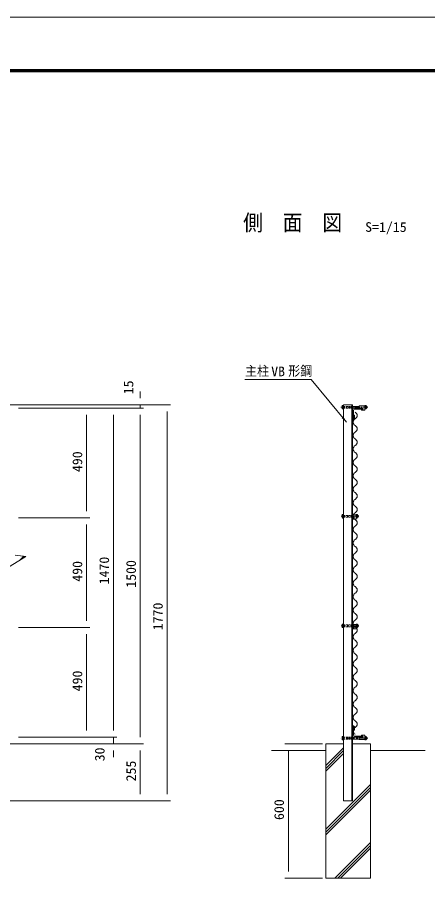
# Model space of a CAD drawing. Units: millimetres, scale not verified. Extents: x -4455 to 4455, y -3150 to 3150.
# Drawn here: x -1088 to 747, y -705 to 3150 of the extents above; entities that cross this region are included whole.
import ezdxf
from ezdxf.enums import TextEntityAlignment as Align

# ---------------------------------------------------------------- set-up
doc = ezdxf.new("R2010")
doc.units = ezdxf.units.MM
doc.header["$LTSCALE"] = 30
for name, pattern in [('USER1', [2, 1.25, -0.25, 0.25, -0.25]), ('USER2', [1.125, 0.75, -0.125, 0.125, -0.125]), ('USER3', [0.375, 0.25, -0.125])]:
    doc.linetypes.add(name, pattern=pattern)
for name, color, linetype, lineweight in [('0-0_6文字', 3, 'Continuous', 9), ('0-1_4基礎', 4, 'Continuous', 18), ('0-2_5寸法', 1, 'Continuous', 18), ('0-4_1部材', 3, 'Continuous', 18), ('0-8_8部品', 3, 'Continuous', 18), ('0-A_2網', 4, 'Continuous', 18), ('0-C_GL', 7, 'Continuous', 9), ('0-F_D-TTL', 7, 'Continuous', 9)]:
    doc.layers.add(name, color=color, linetype=linetype, lineweight=lineweight)
doc.styles.add('ＭＳ ゴシック', font='')
doc.styles.get('ＭＳ ゴシック').set_extended_font_data('MS Gothic')

msp = doc.modelspace()

# ---------------------------------------------------------------- linework, layer by layer
at = {"layer": '0-0_6文字', "color": 7}
msp.add_lwpolyline([(-70.88, 1530.43), (225.69, 1530.43), (383.9, 1340.4)], dxfattribs=at)
msp.add_solid([(385.17, 1338.86), (361.98, 1358.58), (369.98, 1365.25)], dxfattribs=at)
at = {"layer": '0-1_4基礎', "color": 7, "lineweight": 9}
for p, q in [((290.86, -97.32), (370.86, -97.32)), ((290.86, -97.32), (290.86, -697.32)), ((410.86, -97.32), (490.86, -97.32)), ((490.86, -97.32), (490.86, -697.32)), ((290.86, -697.32), (490.86, -697.32))]:
    msp.add_line(p, q, dxfattribs=at)
at = {"layer": '0-1_4基礎'}
for p, q in [((290.86, -194.81), (370.86, -114.81)), ((290.86, -207.31), (370.86, -127.31)), ((290.86, -219.81), (370.86, -139.81)), ((290.86, -479.4), (490.86, -279.4)), ((290.86, -491.9), (490.86, -291.9)), ((290.86, -504.4), (490.86, -304.4)), ((332.26, -697.32), (490.86, -538.71)), ((344.76, -697.32), (490.86, -551.21)), ((357.26, -697.32), (490.86, -563.71))]:
    msp.add_line(p, q, dxfattribs=at)
at = {"layer": '0-2_5寸法'}
for p, q in [((-538.34, 1447.68), (-538.34, 1477.68)), ((-1461.28, 1417.68), (-523.34, 1417.68)), ((-1082.97, 1417.68), (-403.34, 1417.68)), ((-1082.97, 1402.68), (-523.34, 1402.68)), ((-1082.97, 1402.68), (-643.34, 1402.68)), ((-1082.97, 1402.68), (-523.34, 1402.68)), ((-1082.97, 1402.68), (-763.34, 1402.68)), ((-538.34, 1402.68), (-538.34, 1417.68)), ((-778.34, 942.68), (-778.34, 1372.68)), ((-658.34, 1372.68), (-658.34, -37.32)), ((-538.34, 1372.68), (-538.34, 1342.68)), ((-538.34, 1372.68), (-538.34, -67.32)), ((-418.34, -322.32), (-418.34, 1387.68)), ((-1082.97, 912.68), (-763.34, 912.68)), ((-1082.97, 912.68), (-763.34, 912.68)), ((-778.34, 452.68), (-778.34, 882.68)), ((-1082.97, 422.68), (-763.34, 422.68)), ((-1082.97, 422.68), (-763.34, 422.68)), ((-778.34, 392.68), (-778.34, -37.32)), ((-658.34, -37.32), (-658.34, -7.32)), ((-1082.97, -67.32), (-643.34, -67.32)), ((-1082.97, -67.32), (-763.34, -67.32)), ((-1082.97, -67.32), (-643.34, -67.32)), ((-658.34, -97.32), (-658.34, -67.32)), ((-1410.01, -97.32), (-523.34, -97.32)), ((-1082.97, -97.32), (-643.34, -97.32)), ((-1082.97, -97.32), (-523.34, -97.32)), ((275.86, -97.32), (108.7, -97.32)), ((-658.34, -127.32), (-658.34, -157.32)), ((-538.34, -127.32), (-538.34, -322.32)), ((123.7, -127.32), (123.7, -667.32)), ((-1461.28, -352.32), (-523.34, -352.32)), ((-1461.28, -352.32), (-403.34, -352.32)), ((275.86, -697.32), (108.7, -697.32))]:
    msp.add_line(p, q, dxfattribs=at)
at = {"layer": '0-4_1部材', "color": 7, "lineweight": 9}
for p, q in [((370.86, 1417.68), (370.86, -352.32)), ((407.36, 1417.68), (407.36, -352.32)), ((410.86, 1417.68), (410.86, -352.32)), ((410.86, 1357.68), (410.86, 1397.68)), ((414.86, 1360.68), (414.86, 1394.18)), ((419.36, 1398.68), (452.86, 1398.68)), ((410.86, 1354.09), (415.75, 1357.86)), ((410.86, 1357.68), (411.86, 1357.68)), ((410.86, 1349.66), (419.25, 1356.14)), ((415.75, 1371.53), (415.75, 1357.86)), ((419.25, 1371.53), (415.75, 1371.53)), ((419.25, 1371.53), (419.25, 1356.14)), ((410.86, -14.3), (419.25, -20.78)), ((410.86, -18.72), (415.75, -22.49)), ((410.86, -22.32), (410.86, -62.32)), ((410.86, -22.32), (411.86, -22.32)), ((414.86, -25.32), (414.86, -58.82)), ((415.75, -36.16), (415.75, -22.49)), ((419.25, -36.16), (415.75, -36.16)), ((419.25, -36.16), (419.25, -20.78)), ((419.36, -63.32), (452.86, -63.32))]:
    msp.add_line(p, q, dxfattribs=at)
at = {"layer": '0-4_1部材', "color": 4}
for p in [(-1140.06, 684.32), (-1097.97, 746.66)]:
    msp.add_line(p, (-1050.28, 740.03), dxfattribs=at)
at = {"layer": '0-4_1部材', "color": 7, "lineweight": 9}
for points in [[(415.86, 1402.68), (455.86, 1402.68), (455.86, 1401.68)], [(415.86, -67.32), (455.86, -67.32), (455.86, -66.32)]]:
    msp.add_lwpolyline(points, dxfattribs=at)
for centre, radius, start, end in [((415.86, 1397.68), 5, 90, 180), ((419.36, 1394.18), 4.5, 90, 180), ((452.86, 1401.68), 3, 270, 0), ((411.86, 1360.68), 3, 270, 0), ((411.86, -25.32), 3, 0, 90), ((415.86, -62.32), 5, 180, 270), ((419.36, -58.82), 4.5, 180, 270), ((452.86, -66.32), 3, 0, 90)]:
    msp.add_arc(centre, radius, start, end, dxfattribs=at)
at = {"layer": '0-8_8部品', "color": 1, "linetype": 'USER2'}
msp.add_line((479.09, 1407.13), (358.49, 1407.13), dxfattribs=at)
at = {"layer": '0-8_8部品'}
for p, q in [((364.46, 1401.21), (365.57, 1399.29)), ((365.15, 1411.13), (370.86, 1411.13)), ((365.15, 1403.13), (370.86, 1403.13)), ((365.57, 1414.97), (370.86, 1414.97)), ((410.86, 1411.13), (440.67, 1411.13)), ((410.86, 1403.13), (440.67, 1403.13)), ((440.67, 1413.45), (465.67, 1413.45)), ((440.67, 1413.45), (440.67, 1402.95)), ((440.67, 1402.95), (455.42, 1402.95)), ((450.67, 1398.45), (455.42, 1398.45)), ((450.67, 1398.45), (450.67, 1393.45)), ((450.67, 1393.45), (465.67, 1393.45)), ((465.67, 1399.29), (465.67, 1414.97)), ((465.67, 1413.45), (465.67, 1393.45)), ((471.39, 1411.13), (465.67, 1411.13)), ((471.39, 1403.13), (465.67, 1403.13)), ((470.97, 1399.29), (465.67, 1399.29)), ((472.07, 1401.21), (470.97, 1399.29)), ((472.07, 1401.21), (472.07, 1413.05)), ((364.46, 913.9), (364.46, 925.74)), ((370.86, 911.98), (370.86, 927.66)), ((410.86, 926.14), (426.61, 926.14)), ((426.61, 911.98), (426.61, 927.66)), ((431.91, 927.66), (426.61, 927.66)), ((426.61, 926.14), (426.61, 906.14)), ((433.01, 925.74), (431.91, 927.66)), ((433.01, 913.9), (433.01, 925.74)), ((364.46, 913.9), (365.57, 911.98)), ((365.15, 923.82), (370.86, 923.82)), ((365.15, 915.82), (370.86, 915.82)), ((365.57, 911.98), (370.86, 911.98)), ((410.86, 915.64), (416.36, 915.64)), ((411.61, 911.14), (416.36, 911.14)), ((432.33, 923.82), (426.61, 923.82)), ((432.33, 915.82), (426.61, 915.82)), ((433.01, 923.82), (436.57, 923.82)), ((433.01, 915.82), (436.57, 915.82)), ((436.57, 915.82), (436.57, 923.82)), ((364.46, 423.9), (364.46, 435.74)), ((365.15, 433.82), (370.86, 433.82)), ((365.15, 425.82), (370.86, 425.82)), ((370.86, 421.98), (370.86, 437.66)), ((410.86, 436.14), (426.61, 436.14)), ((410.86, 425.64), (416.36, 425.64)), ((426.61, 421.98), (426.61, 437.66)), ((431.91, 437.66), (426.61, 437.66)), ((426.61, 436.14), (426.61, 416.14)), ((432.33, 433.82), (426.61, 433.82)), ((432.33, 425.82), (426.61, 425.82)), ((433.01, 435.74), (431.91, 437.66)), ((433.01, 423.9), (433.01, 435.74)), ((433.01, 433.82), (436.57, 433.82)), ((433.01, 425.82), (436.57, 425.82)), ((436.57, 425.82), (436.57, 433.82)), ((364.46, 423.9), (365.57, 421.98)), ((365.57, 421.98), (370.86, 421.98)), ((411.61, 421.14), (416.36, 421.14)), ((364.46, -65.85), (365.57, -63.93)), ((365.15, -67.77), (370.86, -67.77)), ((365.15, -75.77), (370.86, -75.77)), ((410.86, -67.77), (440.67, -67.77)), ((410.86, -75.77), (440.67, -75.77)), ((440.67, -67.59), (455.42, -67.59)), ((440.67, -78.09), (440.67, -67.59)), ((450.67, -58.09), (465.67, -58.09)), ((450.67, -63.09), (450.67, -58.09)), ((450.67, -63.09), (455.42, -63.09)), ((465.67, -78.09), (465.67, -58.09)), ((465.67, -63.93), (465.67, -79.61)), ((470.97, -63.93), (465.67, -63.93)), ((471.39, -67.77), (465.67, -67.77)), ((471.39, -75.77), (465.67, -75.77)), ((472.07, -65.85), (470.97, -63.93)), ((472.07, -65.85), (472.07, -77.69)), ((365.57, -79.61), (370.86, -79.61)), ((440.67, -78.09), (465.67, -78.09))]:
    msp.add_line(p, q, dxfattribs=at)
at = {"layer": '0-8_8部品', "color": 7, "lineweight": 9}
msp.add_line((410.86, 1417.68), (370.86, 1417.68), dxfattribs=at)
at = {"layer": '0-8_8部品', "linetype": 'USER3'}
for p, q in [((370.86, 1411.13), (410.86, 1411.13)), ((370.86, 1403.13), (410.86, 1403.13)), ((370.86, 923.82), (410.86, 923.82)), ((370.86, 915.82), (410.86, 915.82)), ((370.86, 433.82), (410.86, 433.82)), ((370.86, 425.82), (410.86, 425.82)), ((370.86, -67.77), (410.86, -67.77)), ((370.86, -75.77), (410.86, -75.77))]:
    msp.add_line(p, q, dxfattribs=at)
at = {"layer": '0-8_8部品', "color": 1, "linetype": 'USER1'}
for p, q in [((439.19, 919.82), (360.16, 919.82)), ((439.19, 429.82), (360.16, 429.82)), ((479.09, -71.77), (358.49, -71.77))]:
    msp.add_line(p, q, dxfattribs=at)
at = {"layer": '0-8_8部品', "color": 1}
for p, q in [((433.01, 923.02), (436.97, 923.02)), ((433.01, 916.62), (436.97, 916.62)), ((433.01, 433.02), (436.97, 433.02)), ((433.01, 426.62), (436.97, 426.62))]:
    msp.add_line(p, q, dxfattribs=at)
at = {"layer": '0-8_8部品'}
for points in [[(364.46, 1401.21), (364.46, 1413.05), (365.57, 1414.97)], [(365.57, 1399.29), (370.86, 1399.29), (370.86, 1414.97)], [(472.07, 1413.05), (470.97, 1414.97), (465.67, 1414.97)], [(364.46, 925.74), (365.57, 927.66), (370.86, 927.66)], [(411.61, 911.14), (411.61, 906.14), (426.61, 906.14)], [(433.01, 913.9), (431.91, 911.98), (426.61, 911.98)], [(364.46, 435.74), (365.57, 437.66), (370.86, 437.66)], [(411.61, 421.14), (411.61, 416.14), (426.61, 416.14)], [(433.01, 423.9), (431.91, 421.98), (426.61, 421.98)], [(364.46, -65.85), (364.46, -77.69), (365.57, -79.61)], [(365.57, -63.93), (370.86, -63.93), (370.86, -79.61)], [(472.07, -77.69), (470.97, -79.61), (465.67, -79.61)]]:
    msp.add_lwpolyline(points, dxfattribs=at)
for centre, radius, start, end in [((367.49, 1413.05), 3.03, 180, 219.3382), ((376.46, 1407.13), 12, 160.52878, 199.47122), ((367.49, 1401.21), 3.03, 140.6618, 180), ((455.42, 1400.7), 2.25, 270, 90), ((460.07, 1407.13), 12, 340.52878, 19.47122), ((469.05, 1413.05), 3.03, 320.6618, 0), ((469.05, 1401.21), 3.03, 0, 39.3382), ((468.92, 1407.13), 6.71, 298.05542, 61.94458), ((367.49, 925.74), 3.03, 180, 219.3382), ((429.99, 925.74), 3.03, 320.6618, 0), ((376.46, 919.82), 12, 160.52878, 199.47122), ((367.49, 913.9), 3.03, 140.6618, 180), ((416.36, 913.39), 2.25, 270, 90), ((421.01, 919.82), 12, 340.52878, 19.47122), ((429.99, 913.9), 3.03, 0, 39.3382), ((429.64, 919.82), 8, 330, 30), ((367.49, 435.74), 3.03, 180, 219.3382), ((376.46, 429.82), 12, 160.52878, 199.47122), ((367.49, 423.9), 3.03, 140.6618, 180), ((416.36, 423.39), 2.25, 270, 90), ((421.01, 429.82), 12, 340.52878, 19.47122), ((429.99, 435.74), 3.03, 320.6618, 0), ((429.99, 423.9), 3.03, 0, 39.3382), ((429.64, 429.82), 8, 330, 30), ((367.49, -65.85), 3.03, 180, 219.3382), ((376.46, -71.77), 12, 160.52878, 199.47122), ((367.49, -77.69), 3.03, 140.6618, 180), ((455.42, -65.34), 2.25, 270, 90), ((460.07, -71.77), 12, 340.52878, 19.47122), ((469.05, -65.85), 3.03, 320.6618, 0), ((469.05, -77.69), 3.03, 0, 39.3382), ((468.92, -71.77), 6.71, 298.05542, 61.94458)]:
    msp.add_arc(centre, radius, start, end, dxfattribs=at)
at = {"layer": '0-A_2網'}
for p, q in [((-1075.19, 724.57), (-1058.58, 741.18)), ((-1057.54, 735.52), (-1063.95, 741.93))]:
    msp.add_line(p, q, dxfattribs=at)
at = {"layer": '0-A_2網', "color": 2}
for centre, start, end in [((430.43, 1340.39), 118.07249, 241.92751), ((414.43, 1370.39), 298.07249, 61.92751), ((414.43, 1310.39), 298.07249, 61.92751), ((430.43, 1280.39), 118.07249, 241.92751), ((430.43, 1220.39), 118.07249, 241.92751), ((414.43, 1250.39), 298.07249, 61.92751), ((414.43, 1190.39), 298.07249, 61.92751), ((430.43, 1160.39), 118.07249, 241.92751), ((414.43, 1130.39), 298.07249, 61.92751), ((430.43, 1100.39), 118.07249, 241.92751), ((414.43, 1070.39), 298.07249, 61.92751), ((430.43, 1040.39), 118.07249, 241.92751), ((414.43, 1010.39), 298.07249, 61.92751), ((430.43, 980.39), 118.07249, 241.92751), ((414.43, 950.39), 298.07249, 61.92751), ((430.43, 920.39), 118.07249, 241.92751), ((414.43, 890.39), 298.07249, 61.92751), ((430.43, 860.39), 118.07249, 241.92751), ((430.43, 800.39), 118.07249, 241.92751), ((414.43, 830.39), 298.07249, 61.92751), ((414.43, 770.39), 298.07249, 61.92751), ((430.43, 740.39), 118.07249, 241.92751), ((430.43, 680.39), 118.07249, 241.92751), ((414.43, 710.39), 298.07249, 61.92751), ((414.43, 650.39), 298.07249, 61.92751), ((430.43, 620.39), 118.07249, 241.92751), ((414.43, 590.39), 298.07249, 61.92751), ((430.43, 560.39), 118.07249, 241.92751), ((414.43, 530.39), 298.07249, 61.92751), ((430.43, 500.39), 118.07249, 241.92751), ((414.43, 470.39), 298.07249, 61.92751), ((430.43, 440.39), 118.07249, 241.92751), ((414.43, 410.39), 298.07249, 61.92751), ((430.43, 380.39), 118.07249, 241.92751), ((414.43, 350.39), 298.07249, 61.92751), ((430.43, 320.39), 118.07249, 241.92751), ((430.43, 260.39), 118.07249, 241.92751), ((414.43, 290.39), 298.07249, 61.92751), ((414.43, 230.39), 298.07249, 61.92751), ((430.43, 200.39), 118.07249, 241.92751), ((430.43, 140.39), 118.07249, 241.92751), ((414.43, 170.39), 298.07249, 61.92751), ((414.43, 110.39), 298.07249, 61.92751), ((430.43, 80.39), 118.07249, 241.92751), ((414.43, 50.39), 298.07249, 61.92751), ((430.43, 20.39), 118.07249, 241.92751), ((414.43, -9.61), 298.07249, 61.92751), ((430.43, -39.61), 118.07249, 241.92751)]:
    msp.add_arc(centre, 17, start, end, dxfattribs=at)
at = {"layer": '0-C_GL'}
for p, q in [((290.86, -127.32), (48.13, -127.32)), ((736.15, -127.32), (490.86, -127.32)), ((370.86, -352.32), (410.86, -352.32))]:
    msp.add_line(p, q, dxfattribs=at)
at = {"layer": '0-F_D-TTL', "color": 2, "lineweight": 18}
msp.add_lwpolyline([(-4454.7, 3150.21), (4455, 3150.21), (4455, -3150.21), (-4454.7, -3150.21)], close=True, dxfattribs=at)
at = {"layer": '0-F_D-TTL'}
for points in [[(-4168.31, 2916.87), (4168.62, 2916.87), (4168.62, -2916.87), (-4168.31, -2916.87)], [(-4165.66, 2914.21), (4165.97, 2914.21), (4165.97, -2914.21), (-4165.66, -2914.21)], [(-4163.01, 2911.56), (4163.31, 2911.56), (4163.31, -2911.56), (-4163.01, -2911.56)], [(-4160.36, 2908.91), (4160.66, 2908.91), (4160.66, -2908.91), (-4160.36, -2908.91)], [(-4157.71, 2906.26), (4158.01, 2906.26), (4158.01, -2906.26), (-4157.71, -2906.26)]]:
    msp.add_lwpolyline(points, close=True, dxfattribs=at)

# ---------------------------------------------------------------- texts
at = {"layer": '0-0_6文字', "color": 7, "style": 'ＭＳ ゴシック', "width": 0.9}
msp.add_text('側\u3000面\u3000図', height=72.14, dxfattribs=at).set_placement((-78.48, 2174.47), align=Align.BOTTOM_LEFT)
at = {"layer": '0-0_6文字', "style": 'ＭＳ ゴシック'}
for s, width, p in [('S=1/15', 1.05, (467.11, 2177.92)), ('主柱', 0.9, (-69.41, 1534.37)), ('VB', 1.05, (46.99, 1532.56)), ('形鋼', 0.9, (123.67, 1534.8))]:
    msp.add_text(s, height=43.33, dxfattribs=dict(at, width=width)).set_placement(p, align=Align.BOTTOM_LEFT)
at = {"layer": '0-2_5寸法', "color": 3, "style": 'ＭＳ ゴシック', "width": 1.05}
for s, p in [('15', (-556.64, 1464.97)), ('490', (-785.01, 1117.18)), ('1470', (-665.01, 615.18)), ('490', (-785.01, 627.18)), ('1500', (-545.01, 600.18)), ('1770', (-425.01, 410.18)), ('490', (-785.01, 137.18)), ('30', (-684.94, -175.48)), ('255', (-545.01, -265.32)), ('600', (117.03, -437.82))]:
    msp.add_text(s, height=43.33, rotation=90, dxfattribs=at).set_placement(p, align=Align.BOTTOM_LEFT)

doc.saveas('drawing.dxf')
